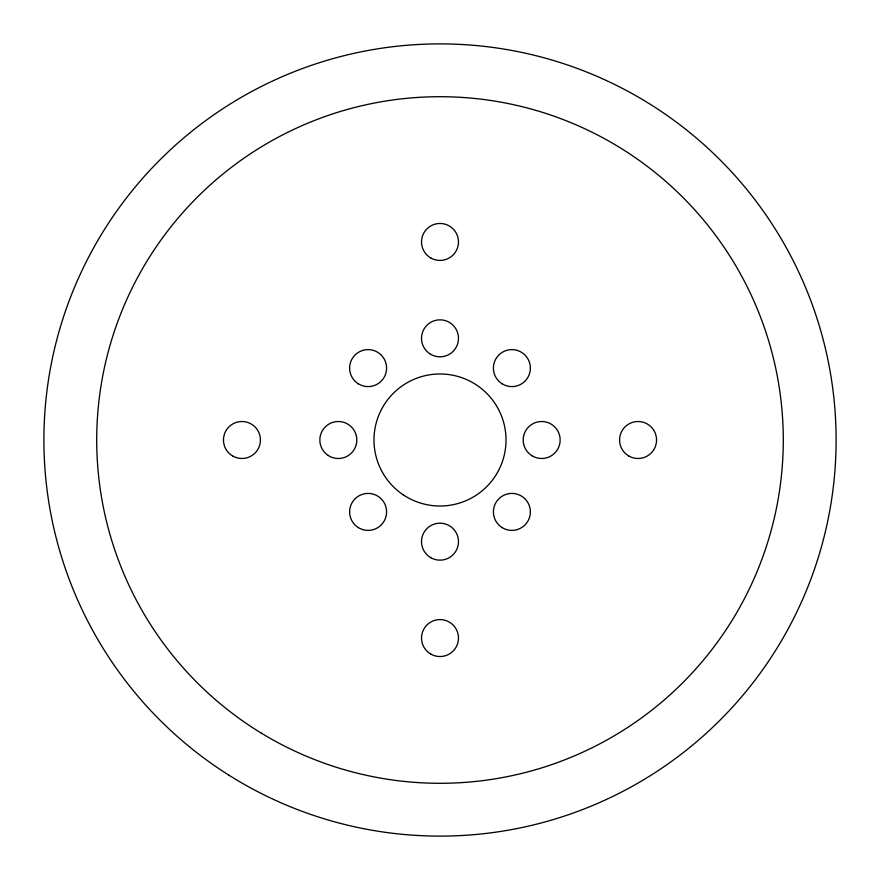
<?xml version="1.0" encoding="UTF-8"?>
<svg xmlns="http://www.w3.org/2000/svg" width="880" height="880" viewBox="0 0 880 880"><rect width="100%" height="100%" fill="white"/><g stroke="black" fill="none" stroke-linecap="round" stroke-linejoin="round"><path stroke-width="1.32" d="M403.469 494.989A66.022 66.022 0 0 0 505.89 444.147A66.022 66.022 0 0 0 410.641 380.864A66.022 66.022 0 0 0 403.469 494.989M358.369 527.604A18.48 18.48 0 0 0 386.584 512.468A18.48 18.48 0 0 0 359.37 495.605A18.48 18.48 0 0 0 358.369 527.604M430.76 557.678A18.48 18.48 0 0 0 458.48 541.673A18.48 18.48 0 0 0 430.76 525.657A18.48 18.48 0 0 0 430.76 557.678M502.15 527.604A18.48 18.48 0 0 0 530.365 512.468A18.48 18.48 0 0 0 503.151 495.605A18.48 18.48 0 0 0 502.15 527.604M532.422 456.005A18.48 18.48 0 0 0 560.153 440A18.48 18.48 0 0 0 532.422 423.995A18.48 18.48 0 0 0 532.422 456.005M502.15 383.823A18.48 18.48 0 0 0 530.365 368.687A18.48 18.48 0 0 0 503.151 351.813A18.48 18.48 0 0 0 502.15 383.823M429.77 353.727A18.48 18.48 0 0 0 458.447 339.493A18.48 18.48 0 0 0 431.783 321.772A18.48 18.48 0 0 0 429.77 353.727M358.369 383.823A18.48 18.48 0 0 0 386.584 368.687A18.48 18.48 0 0 0 359.37 351.813A18.48 18.48 0 0 0 358.369 383.823M328.097 455.4A18.48 18.48 0 0 0 356.785 441.166A18.48 18.48 0 0 0 330.11 423.445A18.48 18.48 0 0 0 328.097 455.4M228.69 775.038A396.11 396.11 0 0 0 835.813 455.477A396.11 396.11 0 0 0 255.497 89.485A396.11 396.11 0 0 0 228.69 775.038M232.705 456.005A18.48 18.48 0 0 0 260.425 440A18.48 18.48 0 0 0 232.705 423.995A18.48 18.48 0 0 0 232.705 456.005M430.76 257.95A18.48 18.48 0 0 0 458.48 241.945A18.48 18.48 0 0 0 430.76 225.94A18.48 18.48 0 0 0 430.76 257.95M628.815 456.005A18.48 18.48 0 0 0 656.546 440A18.48 18.48 0 0 0 628.815 423.995A18.48 18.48 0 0 0 628.815 456.005M430.76 654.06A18.48 18.48 0 0 0 458.48 638.055A18.48 18.48 0 0 0 430.76 622.05A18.48 18.48 0 0 0 430.76 654.06M261.096 732.996A343.299 343.299 0 0 0 783.189 448.448A343.299 343.299 0 0 0 275.715 138.567A343.299 343.299 0 0 0 261.096 732.996"/></g></svg>
